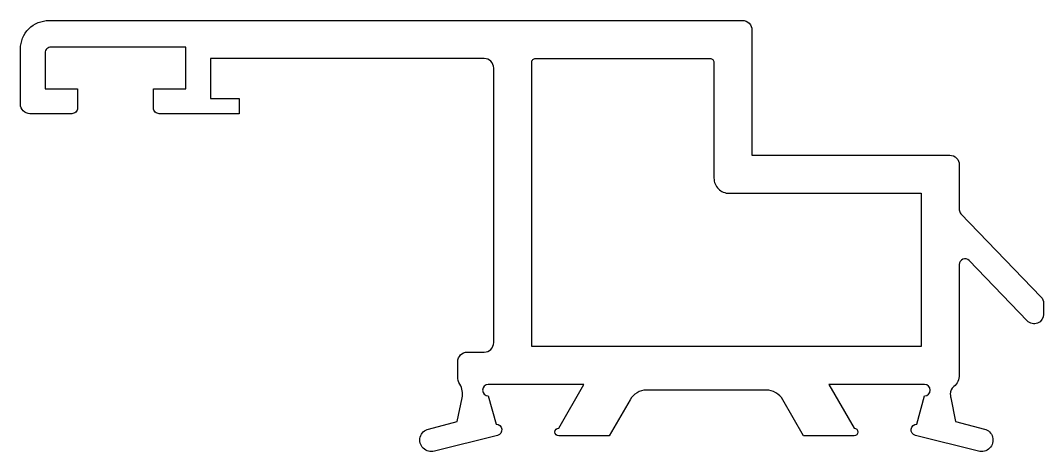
# Model space of a CAD drawing. Extents: x 123.5 to 177.3, y 207.1 to 229.8.
import ezdxf

# ---------------------------------------------------------------- set-up
doc = ezdxf.new("R2010")
doc.units = 0
doc.header["$LTSCALE"] = 15
doc.layers.add('ERCAN', color=220, linetype='CONTINUOUS')

msp = doc.modelspace()

# ---------------------------------------------------------------- linework, layer by layer
at = {"layer": 'ERCAN', "color": 0}
for points in [[(173.922, 207.127), (170.608, 207.949, -0.888706), (170.683, 208.54), (171.089, 210.03, 1), (171.089, 210.63), (166.056, 210.63), (167.384, 208.33, -1), (167.384, 207.93), (164.728, 207.93), (163.631, 209.83, 0.267949), (162.765, 210.33), (156.459, 210.33, 0.267949), (155.593, 209.83), (154.496, 207.93), (151.84, 207.93, -1), (151.84, 208.33), (153.168, 210.63), (148.135, 210.63, 1), (148.135, 210.03), (148.541, 208.54, -0.888706), (148.616, 207.949), (145.302, 207.127, -1.019099), (144.989, 208.286), (146.5, 208.682), (146.758, 209.93, 0.187102), (146.639, 210.644, -0.134696), (146.527, 211.052), (146.527, 211.83, -0.414214), (147.027, 212.33), (147.918, 212.33, 0.414214), (148.418, 212.83), (148.418, 227.267, 0.414214), (147.918, 227.767), (133.518, 227.767), (133.518, 225.667), (135.018, 225.667), (135.018, 224.867), (130.818, 224.867, -0.414214), (130.518, 225.167), (130.518, 226.167), (132.218, 226.167), (132.218, 228.367), (125.118, 228.367, 0.414214), (124.818, 228.067), (124.818, 226.167), (126.518, 226.167), (126.518, 225.167, -0.414214), (126.218, 224.867), (124.018, 224.867, -0.414214), (123.518, 225.367), (123.518, 228.267, -0.414214), (125.018, 229.767), (161.507, 229.767, -0.414214), (162.007, 229.267), (162.007, 222.68), (172.416, 222.68, -0.414214), (172.916, 222.18), (172.916, 219.814, 0.194178), (173, 219.606), (177.209, 215.24, -0.194178), (177.35, 214.893), (177.35, 214.317, -0.674792), (176.49, 213.97), (173.432, 217.141, 0.674792), (172.916, 216.933), (172.916, 211.131, -0.223505), (172.626, 210.515, 0.225469), (172.445, 210.126, 0.049244), (172.465, 209.93), (172.724, 208.682), (174.235, 208.286, -1.019099)], [(160.007, 221.48, 0.414214), (160.807, 220.68), (170.916, 220.68), (170.916, 212.63), (150.418, 212.63), (150.418, 227.567, -0.414214), (150.618, 227.767), (159.807, 227.767, -0.414214), (160.007, 227.567)]]:
    msp.add_lwpolyline(points, format="xyb", close=True, dxfattribs=at)

doc.saveas('drawing.dxf')
